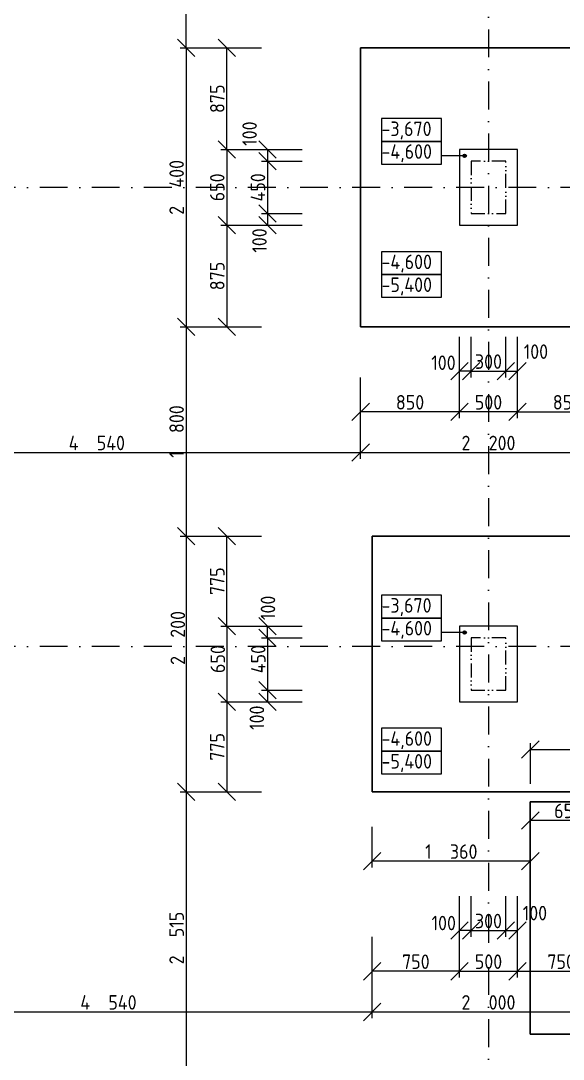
# Model space of a CAD drawing. Extents: x 4511820 to 5180432, y -1526536 to -944957.
# Drawn here: x 5138808 to 5143476, y -1452383 to -1443450 of the extents above; entities that cross this region are included whole.
import ezdxf

# ---------------------------------------------------------------- set-up
doc = ezdxf.new("R2010")
doc.units = 0
doc.header["$MEASUREMENT"] = 0
doc.linetypes.add('ACAD_ISO12W100', pattern=[22, 12, -3, 0.5, -3, 0.5, -3])
doc.linetypes.add('BODKOCIARKOVANA_3', pattern=[5.6, 3, -1.3, 0, -1.3])
doc.layers.get('0').update_dxf_attribs({"linetype": 'CONTINUOUS'})
doc.layers.get('Defpoints').update_dxf_attribs({"color": 61, "linetype": 'CONTINUOUS'})
for name, color, linetype in [('KÓTY', 4, 'CONTINUOUS'), ('MÚRY', 1, 'CONTINUOUS'), ('osi', 253, 'CONTINUOUS'), ('TENKÁ', 7, 'CONTINUOUS')]:
    doc.layers.add(name, color=color, linetype=linetype)
doc.styles.add('STYLE1', font='isocp.shx')
doc.dimstyles.new('STANDARD-50', dxfattribs={"dimtxt": 125, "dimasz": 150, "dimexe": 10, "dimexo": 200, "dimgap": 20, "dimtad": 1, "dimdsep": 46, "dimlunit": 6, "dimtxsty": 'STYLE1', "dimblk1": 'OBLIQUE', "dimblk2": 'OBLIQUE', "dimsah": 1, "dimcen": 2.5, "dimse1": 1, "dimse2": 1, "dimadec": 0, "dimazin": 0, "dimtfac": 1, "dimtmove": 1, "dimatfit": 3, "dimldrblk": 'OBLIQUE', "dimfxl": 1, "dimtolj": 1, "dimtzin": 0, "dimarcsym": 0})

# ---------------------------------------------------------------- blocks, each defined once
blk = doc.blocks.new('_OBLIQUE')
at = {"color": 0, "linetype": 'ByBlock'}
blk.add_line((-0.5, -0.5), (0.5, 0.5), dxfattribs=at)
blk = doc.blocks.new('*D37874')
at = {"layer": 'Defpoints', "color": 0}
for p in [(5137292.5, -1450033), (5141832.5, -1450033), (5141832.5, -1451976.5)]:
    blk.add_point(p, dxfattribs=at)
at = {"layer": 'KÓTY', "color": 0, "lineweight": -2}
blk.add_line((5137292.5, -1451976.5), (5141832.5, -1451976.5), dxfattribs=at)
at = {"layer": 'KÓTY', "color": 0, "linetype": 'ByBlock', "lineweight": -2, "xscale": 150, "yscale": 150, "zscale": 150, "rotation": 180}
blk.add_blockref('_OBLIQUE', (5137292.5, -1451976.5), dxfattribs=at)
at = {"layer": 'KÓTY', "color": 0, "linetype": 'ByBlock', "lineweight": -2, "xscale": 150, "yscale": 150, "zscale": 150}
blk.add_blockref('_OBLIQUE', (5141832.5, -1451976.5), dxfattribs=at)
at = {"layer": 'KÓTY', "color": 0, "insert": (5139562.5, -1451894), "char_height": 125, "attachment_point": 5, "style": 'STYLE1'}
blk.add_mtext('\\A1;4ﾠ540', dxfattribs=at)
blk = doc.blocks.new('*D38030')
at = {"layer": 'Defpoints', "color": 0}
for p in [(5137192.5, -1445983), (5141732.5, -1446083), (5141732.5, -1447164.5)]:
    blk.add_point(p, dxfattribs=at)
at = {"layer": 'KÓTY', "color": 0, "lineweight": -2}
blk.add_line((5137192.5, -1447164.5), (5141732.5, -1447164.5), dxfattribs=at)
at = {"layer": 'KÓTY', "color": 0, "linetype": 'ByBlock', "lineweight": -2, "xscale": 150, "yscale": 150, "zscale": 150, "rotation": 180}
blk.add_blockref('_OBLIQUE', (5137192.5, -1447164.5), dxfattribs=at)
at = {"layer": 'KÓTY', "color": 0, "linetype": 'ByBlock', "lineweight": -2, "xscale": 150, "yscale": 150, "zscale": 150}
blk.add_blockref('_OBLIQUE', (5141732.5, -1447164.5), dxfattribs=at)
at = {"layer": 'KÓTY', "color": 0, "insert": (5139462.5, -1447082), "char_height": 125, "attachment_point": 5, "style": 'STYLE1'}
blk.add_mtext('\\A1;4ﾠ540', dxfattribs=at)
blk = doc.blocks.new('*D38031')
at = {"layer": 'Defpoints', "color": 0}
for p in [(5141732.5, -1446083), (5143932.5, -1446083), (5143932.5, -1447164.5)]:
    blk.add_point(p, dxfattribs=at)
at = {"layer": 'KÓTY', "color": 0, "lineweight": -2}
blk.add_line((5141732.5, -1447164.5), (5143932.5, -1447164.5), dxfattribs=at)
at = {"layer": 'KÓTY', "color": 0, "linetype": 'ByBlock', "lineweight": -2, "xscale": 150, "yscale": 150, "zscale": 150, "rotation": 180}
blk.add_blockref('_OBLIQUE', (5141732.5, -1447164.5), dxfattribs=at)
at = {"layer": 'KÓTY', "color": 0, "linetype": 'ByBlock', "lineweight": -2, "xscale": 150, "yscale": 150, "zscale": 150}
blk.add_blockref('_OBLIQUE', (5143932.5, -1447164.5), dxfattribs=at)
at = {"layer": 'KÓTY', "color": 0, "insert": (5142832.5, -1447082), "char_height": 125, "attachment_point": 5, "style": 'STYLE1'}
blk.add_mtext('\\A1;2ﾠ200', dxfattribs=at)
blk = doc.blocks.new('*D38035')
at = {"layer": 'Defpoints', "color": 0}
for p in [(5142982.5, -1444940.5), (5143082.5, -1444940.5), (5143082.5, -1446464.5)]:
    blk.add_point(p, dxfattribs=at)
at = {"layer": 'KÓTY', "color": 0, "lineweight": -2}
blk.add_line((5142982.5, -1446464.5), (5143082.5, -1446464.5), dxfattribs=at)
at = {"layer": 'KÓTY', "color": 0, "linetype": 'ByBlock', "lineweight": -2, "xscale": 150, "yscale": 150, "zscale": 150, "rotation": 180}
blk.add_blockref('_OBLIQUE', (5142982.5, -1446464.5), dxfattribs=at)
at = {"layer": 'KÓTY', "color": 0, "linetype": 'ByBlock', "lineweight": -2, "xscale": 150, "yscale": 150, "zscale": 150}
blk.add_blockref('_OBLIQUE', (5143082.5, -1446464.5), dxfattribs=at)
at = {"layer": 'KÓTY', "color": 0, "insert": (5143240.5, -1446296), "char_height": 125, "attachment_point": 5, "style": 'STYLE1'}
blk.add_mtext('\\A1;100', dxfattribs=at)
blk = doc.blocks.new('*D38036')
at = {"layer": 'Defpoints', "color": 0}
for p in [(5142582.5, -1444940.5), (5142682.5, -1444940.5), (5142582.5, -1446464.5)]:
    blk.add_point(p, dxfattribs=at)
at = {"layer": 'KÓTY', "color": 0, "lineweight": -2}
blk.add_line((5142682.5, -1446464.5), (5142582.5, -1446464.5), dxfattribs=at)
at = {"layer": 'KÓTY', "color": 0, "linetype": 'ByBlock', "lineweight": -2, "xscale": 150, "yscale": 150, "zscale": 150, "rotation": 180}
blk.add_blockref('_OBLIQUE', (5142582.5, -1446464.5), dxfattribs=at)
at = {"layer": 'KÓTY', "color": 0, "linetype": 'ByBlock', "lineweight": -2, "xscale": 150, "yscale": 150, "zscale": 150}
blk.add_blockref('_OBLIQUE', (5142682.5, -1446464.5), dxfattribs=at)
at = {"layer": 'KÓTY', "color": 0, "insert": (5142445, -1446391.5), "char_height": 125, "attachment_point": 5, "style": 'STYLE1'}
blk.add_mtext('\\A1;100', dxfattribs=at)
blk = doc.blocks.new('*D38037')
at = {"layer": 'Defpoints', "color": 0}
for p in [(5143082.5, -1445208), (5143932.5, -1445208), (5143932.5, -1446814.5)]:
    blk.add_point(p, dxfattribs=at)
at = {"layer": 'KÓTY', "color": 0, "lineweight": -2}
blk.add_line((5143082.5, -1446814.5), (5143932.5, -1446814.5), dxfattribs=at)
at = {"layer": 'KÓTY', "color": 0, "linetype": 'ByBlock', "lineweight": -2, "xscale": 150, "yscale": 150, "zscale": 150, "rotation": 180}
blk.add_blockref('_OBLIQUE', (5143082.5, -1446814.5), dxfattribs=at)
at = {"layer": 'KÓTY', "color": 0, "linetype": 'ByBlock', "lineweight": -2, "xscale": 150, "yscale": 150, "zscale": 150}
blk.add_blockref('_OBLIQUE', (5143932.5, -1446814.5), dxfattribs=at)
at = {"layer": 'KÓTY', "color": 0, "insert": (5143507.5, -1446732), "char_height": 125, "attachment_point": 5, "style": 'STYLE1'}
blk.add_mtext('\\A1;850', dxfattribs=at)
blk = doc.blocks.new('*D38038')
at = {"layer": 'Defpoints', "color": 0}
for p in [(5142582.5, -1445208), (5143082.5, -1445208), (5142582.5, -1446814.5)]:
    blk.add_point(p, dxfattribs=at)
at = {"layer": 'KÓTY', "color": 0, "lineweight": -2}
blk.add_line((5143082.5, -1446814.5), (5142582.5, -1446814.5), dxfattribs=at)
at = {"layer": 'KÓTY', "color": 0, "linetype": 'ByBlock', "lineweight": -2, "xscale": 150, "yscale": 150, "zscale": 150, "rotation": 180}
blk.add_blockref('_OBLIQUE', (5142582.5, -1446814.5), dxfattribs=at)
at = {"layer": 'KÓTY', "color": 0, "linetype": 'ByBlock', "lineweight": -2, "xscale": 150, "yscale": 150, "zscale": 150}
blk.add_blockref('_OBLIQUE', (5143082.5, -1446814.5), dxfattribs=at)
at = {"layer": 'KÓTY', "color": 0, "insert": (5142832.5, -1446732), "char_height": 125, "attachment_point": 5, "style": 'STYLE1'}
blk.add_mtext('\\A1;500', dxfattribs=at)
blk = doc.blocks.new('*D38039')
at = {"layer": 'Defpoints', "color": 0}
for p in [(5141732.5, -1445208), (5142582.5, -1445208), (5141732.5, -1446814.5)]:
    blk.add_point(p, dxfattribs=at)
at = {"layer": 'KÓTY', "color": 0, "lineweight": -2}
blk.add_line((5142582.5, -1446814.5), (5141732.5, -1446814.5), dxfattribs=at)
at = {"layer": 'KÓTY', "color": 0, "linetype": 'ByBlock', "lineweight": -2, "xscale": 150, "yscale": 150, "zscale": 150, "rotation": 180}
blk.add_blockref('_OBLIQUE', (5141732.5, -1446814.5), dxfattribs=at)
at = {"layer": 'KÓTY', "color": 0, "linetype": 'ByBlock', "lineweight": -2, "xscale": 150, "yscale": 150, "zscale": 150}
blk.add_blockref('_OBLIQUE', (5142582.5, -1446814.5), dxfattribs=at)
at = {"layer": 'KÓTY', "color": 0, "insert": (5142157.5, -1446732), "char_height": 125, "attachment_point": 5, "style": 'STYLE1'}
blk.add_mtext('\\A1;850', dxfattribs=at)
blk = doc.blocks.new('*D38040')
at = {"layer": 'Defpoints', "color": 0}
for p in [(5142682.5, -1445108), (5142982.5, -1445108), (5142982.5, -1446464.5)]:
    blk.add_point(p, dxfattribs=at)
at = {"layer": 'KÓTY', "color": 0, "lineweight": -2}
blk.add_line((5142682.5, -1446464.5), (5142982.5, -1446464.5), dxfattribs=at)
at = {"layer": 'KÓTY', "color": 0, "linetype": 'ByBlock', "lineweight": -2, "xscale": 150, "yscale": 150, "zscale": 150, "rotation": 180}
blk.add_blockref('_OBLIQUE', (5142682.5, -1446464.5), dxfattribs=at)
at = {"layer": 'KÓTY', "color": 0, "linetype": 'ByBlock', "lineweight": -2, "xscale": 150, "yscale": 150, "zscale": 150}
blk.add_blockref('_OBLIQUE', (5142982.5, -1446464.5), dxfattribs=at)
at = {"layer": 'KÓTY', "color": 0, "insert": (5142832.5, -1446382), "char_height": 125, "attachment_point": 5, "style": 'STYLE1'}
blk.add_mtext('\\A1;300', dxfattribs=at)
blk = doc.blocks.new('*D38047')
at = {"layer": 'Defpoints', "color": 0}
for p in [(5141505.5, -1447883), (5140231.5, -1450083), (5141505.5, -1450083)]:
    blk.add_point(p, dxfattribs=at)
at = {"layer": 'KÓTY', "color": 0, "lineweight": -2}
blk.add_line((5140231.5, -1447883), (5140231.5, -1450083), dxfattribs=at)
at = {"layer": 'KÓTY', "color": 0, "linetype": 'ByBlock', "lineweight": -2, "xscale": 150, "yscale": 150, "zscale": 150}
for p, rotation in [((5140231.5, -1447883), 90), ((5140231.5, -1450083), 270)]:
    blk.add_blockref('_OBLIQUE', p, dxfattribs=dict(at, rotation=rotation))
at = {"layer": 'KÓTY', "color": 0, "insert": (5140159.5, -1448759), "char_height": 125, "attachment_point": 5, "rotation": 90, "style": 'STYLE1'}
blk.add_mtext('\\A1;2ﾠ200', dxfattribs=at)
blk = doc.blocks.new('*D38048')
at = {"layer": 'Defpoints', "color": 0}
for p in [(5142355.5, -1449308), (5140581.5, -1450083), (5142355.5, -1450083)]:
    blk.add_point(p, dxfattribs=at)
at = {"layer": 'KÓTY', "color": 0, "lineweight": -2}
blk.add_line((5140581.5, -1449308), (5140581.5, -1450083), dxfattribs=at)
at = {"layer": 'KÓTY', "color": 0, "linetype": 'ByBlock', "lineweight": -2, "xscale": 150, "yscale": 150, "zscale": 150}
for p, rotation in [((5140581.5, -1449308), 90), ((5140581.5, -1450083), 270)]:
    blk.add_blockref('_OBLIQUE', p, dxfattribs=dict(at, rotation=rotation))
at = {"layer": 'KÓTY', "color": 0, "insert": (5140499, -1449695.5), "char_height": 125, "attachment_point": 5, "rotation": 90, "style": 'STYLE1'}
blk.add_mtext('\\A1;775', dxfattribs=at)
blk = doc.blocks.new('*D38049')
at = {"layer": 'Defpoints', "color": 0}
for p in [(5142455.5, -1448758), (5140931.5, -1449208), (5142455.5, -1449208)]:
    blk.add_point(p, dxfattribs=at)
at = {"layer": 'KÓTY', "color": 0, "lineweight": -2}
blk.add_line((5140931.5, -1448758), (5140931.5, -1449208), dxfattribs=at)
at = {"layer": 'KÓTY', "color": 0, "linetype": 'ByBlock', "lineweight": -2, "xscale": 150, "yscale": 150, "zscale": 150}
for p, rotation in [((5140931.5, -1448758), 90), ((5140931.5, -1449208), 270)]:
    blk.add_blockref('_OBLIQUE', p, dxfattribs=dict(at, rotation=rotation))
at = {"layer": 'KÓTY', "color": 0, "insert": (5140851.5, -1448941), "char_height": 125, "attachment_point": 5, "rotation": 90, "style": 'STYLE1'}
blk.add_mtext('\\A1;450', dxfattribs=at)
blk = doc.blocks.new('*D38050')
at = {"layer": 'Defpoints', "color": 0}
for p in [(5142355.5, -1448658), (5140581.5, -1449308), (5142355.5, -1449308)]:
    blk.add_point(p, dxfattribs=at)
at = {"layer": 'KÓTY', "color": 0, "lineweight": -2}
blk.add_line((5140581.5, -1448658), (5140581.5, -1449308), dxfattribs=at)
at = {"layer": 'KÓTY', "color": 0, "linetype": 'ByBlock', "lineweight": -2, "xscale": 150, "yscale": 150, "zscale": 150}
for p, rotation in [((5140581.5, -1448658), 90), ((5140581.5, -1449308), 270)]:
    blk.add_blockref('_OBLIQUE', p, dxfattribs=dict(at, rotation=rotation))
at = {"layer": 'KÓTY', "color": 0, "insert": (5140503.5, -1448941), "char_height": 125, "attachment_point": 5, "rotation": 90, "style": 'STYLE1'}
blk.add_mtext('\\A1;650', dxfattribs=at)
blk = doc.blocks.new('*D38051')
at = {"layer": 'Defpoints', "color": 0}
for p in [(5140581.5, -1447883), (5142355.5, -1447883), (5142355.5, -1448658)]:
    blk.add_point(p, dxfattribs=at)
at = {"layer": 'KÓTY', "color": 0, "lineweight": -2}
blk.add_line((5140581.5, -1448658), (5140581.5, -1447883), dxfattribs=at)
at = {"layer": 'KÓTY', "color": 0, "linetype": 'ByBlock', "lineweight": -2, "xscale": 150, "yscale": 150, "zscale": 150}
for p, rotation in [((5140581.5, -1447883), 90), ((5140581.5, -1448658), 270)]:
    blk.add_blockref('_OBLIQUE', p, dxfattribs=dict(at, rotation=rotation))
at = {"layer": 'KÓTY', "color": 0, "insert": (5140499, -1448270.5), "char_height": 125, "attachment_point": 5, "rotation": 90, "style": 'STYLE1'}
blk.add_mtext('\\A1;775', dxfattribs=at)
blk = doc.blocks.new('*D38052')
at = {"layer": 'Defpoints', "color": 0}
for p in [(5140931.5, -1448658), (5142455.5, -1448658), (5142455.5, -1448758)]:
    blk.add_point(p, dxfattribs=at)
at = {"layer": 'KÓTY', "color": 0, "lineweight": -2}
blk.add_line((5140931.5, -1448758), (5140931.5, -1448658), dxfattribs=at)
at = {"layer": 'KÓTY', "color": 0, "linetype": 'ByBlock', "lineweight": -2, "xscale": 150, "yscale": 150, "zscale": 150}
for p, rotation in [((5140931.5, -1448658), 90), ((5140931.5, -1448758), 270)]:
    blk.add_blockref('_OBLIQUE', p, dxfattribs=dict(at, rotation=rotation))
at = {"layer": 'KÓTY', "color": 0, "insert": (5140935, -1448500), "char_height": 125, "attachment_point": 5, "rotation": 90, "style": 'STYLE1'}
blk.add_mtext('\\A1;100', dxfattribs=at)
blk = doc.blocks.new('*D38053')
at = {"layer": 'Defpoints', "color": 0}
for p in [(5142455.5, -1449208), (5140931.5, -1449308), (5142455.5, -1449308)]:
    blk.add_point(p, dxfattribs=at)
at = {"layer": 'KÓTY', "color": 0, "lineweight": -2}
blk.add_line((5140931.5, -1449208), (5140931.5, -1449308), dxfattribs=at)
at = {"layer": 'KÓTY', "color": 0, "linetype": 'ByBlock', "lineweight": -2, "xscale": 150, "yscale": 150, "zscale": 150}
for p, rotation in [((5140931.5, -1449208), 90), ((5140931.5, -1449308), 270)]:
    blk.add_blockref('_OBLIQUE', p, dxfattribs=dict(at, rotation=rotation))
at = {"layer": 'KÓTY', "color": 0, "insert": (5140839.5, -1449445.5), "char_height": 125, "attachment_point": 5, "rotation": 90, "style": 'STYLE1'}
blk.add_mtext('\\A1;100', dxfattribs=at)
blk = doc.blocks.new('*D38054')
at = {"layer": 'Defpoints', "color": 0}
for p in [(5141732.5, -1446083), (5140231.5, -1447883), (5141732.5, -1447883)]:
    blk.add_point(p, dxfattribs=at)
at = {"layer": 'KÓTY', "color": 0, "lineweight": -2}
blk.add_line((5140231.5, -1446083), (5140231.5, -1447883), dxfattribs=at)
at = {"layer": 'KÓTY', "color": 0, "linetype": 'ByBlock', "lineweight": -2, "xscale": 150, "yscale": 150, "zscale": 150}
for p, rotation in [((5140231.5, -1446083), 90), ((5140231.5, -1447883), 270)]:
    blk.add_blockref('_OBLIQUE', p, dxfattribs=dict(at, rotation=rotation))
at = {"layer": 'KÓTY', "color": 0, "insert": (5140149, -1446983), "char_height": 125, "attachment_point": 5, "rotation": 90, "style": 'STYLE1'}
blk.add_mtext('\\A1;1ﾠ800', dxfattribs=at)
blk = doc.blocks.new('*D38055')
at = {"layer": 'Defpoints', "color": 0}
for p in [(5141632.5, -1450083), (5140231.5, -1452598), (5141632.5, -1452598)]:
    blk.add_point(p, dxfattribs=at)
at = {"layer": 'KÓTY', "color": 0, "lineweight": -2}
blk.add_line((5140231.5, -1450083), (5140231.5, -1452598), dxfattribs=at)
at = {"layer": 'KÓTY', "color": 0, "linetype": 'ByBlock', "lineweight": -2, "xscale": 150, "yscale": 150, "zscale": 150}
for p, rotation in [((5140231.5, -1450083), 90), ((5140231.5, -1452598), 270)]:
    blk.add_blockref('_OBLIQUE', p, dxfattribs=dict(at, rotation=rotation))
at = {"layer": 'KÓTY', "color": 0, "insert": (5140149, -1451340.5), "char_height": 125, "attachment_point": 5, "rotation": 90, "style": 'STYLE1'}
blk.add_mtext('\\A1;2ﾠ515', dxfattribs=at)
blk = doc.blocks.new('*D38056')
at = {"layer": 'Defpoints', "color": 0}
for p in [(5141732.5, -1443683), (5140231.5, -1446083), (5141732.5, -1446083)]:
    blk.add_point(p, dxfattribs=at)
at = {"layer": 'KÓTY', "color": 0, "lineweight": -2}
blk.add_line((5140231.5, -1443683), (5140231.5, -1446083), dxfattribs=at)
at = {"layer": 'KÓTY', "color": 0, "linetype": 'ByBlock', "lineweight": -2, "xscale": 150, "yscale": 150, "zscale": 150}
for p, rotation in [((5140231.5, -1443683), 90), ((5140231.5, -1446083), 270)]:
    blk.add_blockref('_OBLIQUE', p, dxfattribs=dict(at, rotation=rotation))
at = {"layer": 'KÓTY', "color": 0, "insert": (5140149, -1444883), "char_height": 125, "attachment_point": 5, "rotation": 90, "style": 'STYLE1'}
blk.add_mtext('\\A1;2ﾠ400', dxfattribs=at)
blk = doc.blocks.new('*D38057')
at = {"layer": 'Defpoints', "color": 0}
for p in [(5140231.5, -1441118), (5141732.5, -1441118), (5141732.5, -1443683)]:
    blk.add_point(p, dxfattribs=at)
at = {"layer": 'KÓTY', "color": 0, "lineweight": -2}
blk.add_line((5140231.5, -1443683), (5140231.5, -1441118), dxfattribs=at)
at = {"layer": 'KÓTY', "color": 0, "linetype": 'ByBlock', "lineweight": -2, "xscale": 150, "yscale": 150, "zscale": 150}
for p, rotation in [((5140231.5, -1441118), 90), ((5140231.5, -1443683), 270)]:
    blk.add_blockref('_OBLIQUE', p, dxfattribs=dict(at, rotation=rotation))
at = {"layer": 'KÓTY', "color": 0, "insert": (5140149, -1442400.5), "char_height": 125, "attachment_point": 5, "rotation": 90, "style": 'STYLE1'}
blk.add_mtext('\\A1;2ﾠ565', dxfattribs=at)
blk = doc.blocks.new('*D38058')
at = {"layer": 'Defpoints', "color": 0}
for p in [(5142482.5, -1445208), (5140581.5, -1446083), (5142482.5, -1446083)]:
    blk.add_point(p, dxfattribs=at)
at = {"layer": 'KÓTY', "color": 0, "lineweight": -2}
blk.add_line((5140581.5, -1445208), (5140581.5, -1446083), dxfattribs=at)
at = {"layer": 'KÓTY', "color": 0, "linetype": 'ByBlock', "lineweight": -2, "xscale": 150, "yscale": 150, "zscale": 150}
for p, rotation in [((5140581.5, -1445208), 90), ((5140581.5, -1446083), 270)]:
    blk.add_blockref('_OBLIQUE', p, dxfattribs=dict(at, rotation=rotation))
at = {"layer": 'KÓTY', "color": 0, "insert": (5140499, -1445645.5), "char_height": 125, "attachment_point": 5, "rotation": 90, "style": 'STYLE1'}
blk.add_mtext('\\A1;875', dxfattribs=at)
blk = doc.blocks.new('*D38059')
at = {"layer": 'Defpoints', "color": 0}
for p in [(5142482.5, -1444558), (5140581.5, -1445208), (5142482.5, -1445208)]:
    blk.add_point(p, dxfattribs=at)
at = {"layer": 'KÓTY', "color": 0, "lineweight": -2}
blk.add_line((5140581.5, -1444558), (5140581.5, -1445208), dxfattribs=at)
at = {"layer": 'KÓTY', "color": 0, "linetype": 'ByBlock', "lineweight": -2, "xscale": 150, "yscale": 150, "zscale": 150}
for p, rotation in [((5140581.5, -1444558), 90), ((5140581.5, -1445208), 270)]:
    blk.add_blockref('_OBLIQUE', p, dxfattribs=dict(at, rotation=rotation))
at = {"layer": 'KÓTY', "color": 0, "insert": (5140499, -1444883), "char_height": 125, "attachment_point": 5, "rotation": 90, "style": 'STYLE1'}
blk.add_mtext('\\A1;650', dxfattribs=at)
blk = doc.blocks.new('*D38061')
at = {"layer": 'Defpoints', "color": 0}
for p in [(5142582.5, -1444658), (5140931.5, -1445108), (5142582.5, -1445108)]:
    blk.add_point(p, dxfattribs=at)
at = {"layer": 'KÓTY', "color": 0, "lineweight": -2}
blk.add_line((5140931.5, -1444658), (5140931.5, -1445108), dxfattribs=at)
at = {"layer": 'KÓTY', "color": 0, "linetype": 'ByBlock', "lineweight": -2, "xscale": 150, "yscale": 150, "zscale": 150}
for p, rotation in [((5140931.5, -1444658), 90), ((5140931.5, -1445108), 270)]:
    blk.add_blockref('_OBLIQUE', p, dxfattribs=dict(at, rotation=rotation))
at = {"layer": 'KÓTY', "color": 0, "insert": (5140849, -1444883), "char_height": 125, "attachment_point": 5, "rotation": 90, "style": 'STYLE1'}
blk.add_mtext('\\A1;450', dxfattribs=at)
blk = doc.blocks.new('*D38062')
at = {"layer": 'Defpoints', "color": 0}
for p in [(5142582.5, -1445108), (5140931.5, -1445208), (5142582.5, -1445208)]:
    blk.add_point(p, dxfattribs=at)
at = {"layer": 'KÓTY', "color": 0, "lineweight": -2}
blk.add_line((5140931.5, -1445108), (5140931.5, -1445208), dxfattribs=at)
at = {"layer": 'KÓTY', "color": 0, "linetype": 'ByBlock', "lineweight": -2, "xscale": 150, "yscale": 150, "zscale": 150}
for p, rotation in [((5140931.5, -1445108), 90), ((5140931.5, -1445208), 270)]:
    blk.add_blockref('_OBLIQUE', p, dxfattribs=dict(at, rotation=rotation))
at = {"layer": 'KÓTY', "color": 0, "insert": (5140862, -1445340), "char_height": 125, "attachment_point": 5, "rotation": 90, "style": 'STYLE1'}
blk.add_mtext('\\A1;100', dxfattribs=at)
blk = doc.blocks.new('*D38063')
at = {"layer": 'Defpoints', "color": 0}
for p in [(5142582.5, -1444558), (5140931.5, -1444658), (5142582.5, -1444658)]:
    blk.add_point(p, dxfattribs=at)
at = {"layer": 'KÓTY', "color": 0, "lineweight": -2}
blk.add_line((5140931.5, -1444558), (5140931.5, -1444658), dxfattribs=at)
at = {"layer": 'KÓTY', "color": 0, "linetype": 'ByBlock', "lineweight": -2, "xscale": 150, "yscale": 150, "zscale": 150}
for p, rotation in [((5140931.5, -1444558), 90), ((5140931.5, -1444658), 270)]:
    blk.add_blockref('_OBLIQUE', p, dxfattribs=dict(at, rotation=rotation))
at = {"layer": 'KÓTY', "color": 0, "insert": (5140777, -1444421), "char_height": 125, "attachment_point": 5, "rotation": 90, "style": 'STYLE1'}
blk.add_mtext('\\A1;100', dxfattribs=at)
blk = doc.blocks.new('*D38064')
at = {"layer": 'Defpoints', "color": 0}
for p in [(5140581.5, -1443683), (5142582.5, -1443683), (5142582.5, -1444558)]:
    blk.add_point(p, dxfattribs=at)
at = {"layer": 'KÓTY', "color": 0, "lineweight": -2}
blk.add_line((5140581.5, -1444558), (5140581.5, -1443683), dxfattribs=at)
at = {"layer": 'KÓTY', "color": 0, "linetype": 'ByBlock', "lineweight": -2, "xscale": 150, "yscale": 150, "zscale": 150}
for p, rotation in [((5140581.5, -1443683), 90), ((5140581.5, -1444558), 270)]:
    blk.add_blockref('_OBLIQUE', p, dxfattribs=dict(at, rotation=rotation))
at = {"layer": 'KÓTY', "color": 0, "insert": (5140499, -1444120.5), "char_height": 125, "attachment_point": 5, "rotation": 90, "style": 'STYLE1'}
blk.add_mtext('\\A1;875', dxfattribs=at)
blk = doc.blocks.new('*D38085')
at = {"layer": 'Defpoints', "color": 0}
for p in [(5141832.5, -1450083), (5143832.5, -1450083), (5143832.5, -1451976.5)]:
    blk.add_point(p, dxfattribs=at)
at = {"layer": 'KÓTY', "color": 0, "lineweight": -2}
blk.add_line((5141832.5, -1451976.5), (5143832.5, -1451976.5), dxfattribs=at)
at = {"layer": 'KÓTY', "color": 0, "linetype": 'ByBlock', "lineweight": -2, "xscale": 150, "yscale": 150, "zscale": 150, "rotation": 180}
blk.add_blockref('_OBLIQUE', (5141832.5, -1451976.5), dxfattribs=at)
at = {"layer": 'KÓTY', "color": 0, "linetype": 'ByBlock', "lineweight": -2, "xscale": 150, "yscale": 150, "zscale": 150}
blk.add_blockref('_OBLIQUE', (5143832.5, -1451976.5), dxfattribs=at)
at = {"layer": 'KÓTY', "color": 0, "insert": (5142832.5, -1451894), "char_height": 125, "attachment_point": 5, "style": 'STYLE1'}
blk.add_mtext('\\A1;2ﾠ000', dxfattribs=at)
blk = doc.blocks.new('*D38086')
at = {"layer": 'Defpoints', "color": 0}
for p in [(5142582.5, -1449308), (5143082.5, -1449308), (5143082.5, -1451626.5)]:
    blk.add_point(p, dxfattribs=at)
at = {"layer": 'KÓTY', "color": 0, "lineweight": -2}
blk.add_line((5142582.5, -1451626.5), (5143082.5, -1451626.5), dxfattribs=at)
at = {"layer": 'KÓTY', "color": 0, "linetype": 'ByBlock', "lineweight": -2, "xscale": 150, "yscale": 150, "zscale": 150, "rotation": 180}
blk.add_blockref('_OBLIQUE', (5142582.5, -1451626.5), dxfattribs=at)
at = {"layer": 'KÓTY', "color": 0, "linetype": 'ByBlock', "lineweight": -2, "xscale": 150, "yscale": 150, "zscale": 150}
blk.add_blockref('_OBLIQUE', (5143082.5, -1451626.5), dxfattribs=at)
at = {"layer": 'KÓTY', "color": 0, "insert": (5142832.5, -1451544), "char_height": 125, "attachment_point": 5, "style": 'STYLE1'}
blk.add_mtext('\\A1;500', dxfattribs=at)
blk = doc.blocks.new('*D38087')
at = {"layer": 'Defpoints', "color": 0}
for p in [(5141832.5, -1449308), (5142582.5, -1449308), (5141832.5, -1451626.5)]:
    blk.add_point(p, dxfattribs=at)
at = {"layer": 'KÓTY', "color": 0, "lineweight": -2}
blk.add_line((5142582.5, -1451626.5), (5141832.5, -1451626.5), dxfattribs=at)
at = {"layer": 'KÓTY', "color": 0, "linetype": 'ByBlock', "lineweight": -2, "xscale": 150, "yscale": 150, "zscale": 150, "rotation": 180}
blk.add_blockref('_OBLIQUE', (5141832.5, -1451626.5), dxfattribs=at)
at = {"layer": 'KÓTY', "color": 0, "linetype": 'ByBlock', "lineweight": -2, "xscale": 150, "yscale": 150, "zscale": 150}
blk.add_blockref('_OBLIQUE', (5142582.5, -1451626.5), dxfattribs=at)
at = {"layer": 'KÓTY', "color": 0, "insert": (5142207.5, -1451544), "char_height": 125, "attachment_point": 5, "style": 'STYLE1'}
blk.add_mtext('\\A1;750', dxfattribs=at)
blk = doc.blocks.new('*D38088')
at = {"layer": 'Defpoints', "color": 0}
for p in [(5143082.5, -1449308), (5143832.5, -1449308), (5143832.5, -1451626.5)]:
    blk.add_point(p, dxfattribs=at)
at = {"layer": 'KÓTY', "color": 0, "lineweight": -2}
blk.add_line((5143082.5, -1451626.5), (5143832.5, -1451626.5), dxfattribs=at)
at = {"layer": 'KÓTY', "color": 0, "linetype": 'ByBlock', "lineweight": -2, "xscale": 150, "yscale": 150, "zscale": 150, "rotation": 180}
blk.add_blockref('_OBLIQUE', (5143082.5, -1451626.5), dxfattribs=at)
at = {"layer": 'KÓTY', "color": 0, "linetype": 'ByBlock', "lineweight": -2, "xscale": 150, "yscale": 150, "zscale": 150}
blk.add_blockref('_OBLIQUE', (5143832.5, -1451626.5), dxfattribs=at)
at = {"layer": 'KÓTY', "color": 0, "insert": (5143457.5, -1451544), "char_height": 125, "attachment_point": 5, "style": 'STYLE1'}
blk.add_mtext('\\A1;750', dxfattribs=at)
blk = doc.blocks.new('*D38089')
at = {"layer": 'Defpoints', "color": 0}
for p in [(5142682.5, -1449208), (5142982.5, -1449208), (5142982.5, -1451276.5)]:
    blk.add_point(p, dxfattribs=at)
at = {"layer": 'KÓTY', "color": 0, "lineweight": -2}
blk.add_line((5142682.5, -1451276.5), (5142982.5, -1451276.5), dxfattribs=at)
at = {"layer": 'KÓTY', "color": 0, "linetype": 'ByBlock', "lineweight": -2, "xscale": 150, "yscale": 150, "zscale": 150, "rotation": 180}
blk.add_blockref('_OBLIQUE', (5142682.5, -1451276.5), dxfattribs=at)
at = {"layer": 'KÓTY', "color": 0, "linetype": 'ByBlock', "lineweight": -2, "xscale": 150, "yscale": 150, "zscale": 150}
blk.add_blockref('_OBLIQUE', (5142982.5, -1451276.5), dxfattribs=at)
at = {"layer": 'KÓTY', "color": 0, "insert": (5142832.5, -1451194), "char_height": 125, "attachment_point": 5, "style": 'STYLE1'}
blk.add_mtext('\\A1;300', dxfattribs=at)
blk = doc.blocks.new('*D38091')
at = {"layer": 'Defpoints', "color": 0}
for p in [(5142982.5, -1449058), (5143082.5, -1449058), (5143082.5, -1451276.5)]:
    blk.add_point(p, dxfattribs=at)
at = {"layer": 'KÓTY', "color": 0, "lineweight": -2}
blk.add_line((5142982.5, -1451276.5), (5143082.5, -1451276.5), dxfattribs=at)
at = {"layer": 'KÓTY', "color": 0, "linetype": 'ByBlock', "lineweight": -2, "xscale": 150, "yscale": 150, "zscale": 150, "rotation": 180}
blk.add_blockref('_OBLIQUE', (5142982.5, -1451276.5), dxfattribs=at)
at = {"layer": 'KÓTY', "color": 0, "linetype": 'ByBlock', "lineweight": -2, "xscale": 150, "yscale": 150, "zscale": 150}
blk.add_blockref('_OBLIQUE', (5143082.5, -1451276.5), dxfattribs=at)
at = {"layer": 'KÓTY', "color": 0, "insert": (5143232, -1451126), "char_height": 125, "attachment_point": 5, "style": 'STYLE1'}
blk.add_mtext('\\A1;100', dxfattribs=at)
blk = doc.blocks.new('*D38092')
at = {"layer": 'Defpoints', "color": 0}
for p in [(5142582.5, -1449058), (5142682.5, -1449058), (5142582.5, -1451276.5)]:
    blk.add_point(p, dxfattribs=at)
at = {"layer": 'KÓTY', "color": 0, "lineweight": -2}
blk.add_line((5142682.5, -1451276.5), (5142582.5, -1451276.5), dxfattribs=at)
at = {"layer": 'KÓTY', "color": 0, "linetype": 'ByBlock', "lineweight": -2, "xscale": 150, "yscale": 150, "zscale": 150, "rotation": 180}
blk.add_blockref('_OBLIQUE', (5142582.5, -1451276.5), dxfattribs=at)
at = {"layer": 'KÓTY', "color": 0, "linetype": 'ByBlock', "lineweight": -2, "xscale": 150, "yscale": 150, "zscale": 150}
blk.add_blockref('_OBLIQUE', (5142682.5, -1451276.5), dxfattribs=at)
at = {"layer": 'KÓTY', "color": 0, "insert": (5142447.5, -1451211.5), "char_height": 125, "attachment_point": 5, "style": 'STYLE1'}
blk.add_mtext('\\A1;100', dxfattribs=at)
blk = doc.blocks.new('*D39376')
at = {"layer": 'Defpoints', "color": 0}
for p in [(5143192.5, -1450329.5), (5143192.5, -1450968), (5143842.5, -1450968)]:
    blk.add_point(p, dxfattribs=at)
at = {"layer": 'KÓTY', "color": 0, "lineweight": -2}
blk.add_line((5143842.5, -1450329.5), (5143192.5, -1450329.5), dxfattribs=at)
at = {"layer": 'KÓTY', "color": 0, "linetype": 'ByBlock', "lineweight": -2, "xscale": 150, "yscale": 150, "zscale": 150, "rotation": 180}
blk.add_blockref('_OBLIQUE', (5143192.5, -1450329.5), dxfattribs=at)
at = {"layer": 'KÓTY', "color": 0, "linetype": 'ByBlock', "lineweight": -2, "xscale": 150, "yscale": 150, "zscale": 150}
blk.add_blockref('_OBLIQUE', (5143842.5, -1450329.5), dxfattribs=at)
at = {"layer": 'KÓTY', "color": 0, "insert": (5143517.5, -1450247), "char_height": 125, "attachment_point": 5, "style": 'STYLE1'}
blk.add_mtext('\\A1;650', dxfattribs=at)
blk = doc.blocks.new('*D39377')
at = {"layer": 'Defpoints', "color": 0}
for p in [(5147192.5, -1449718), (5143192.5, -1450168), (5147192.5, -1450168)]:
    blk.add_point(p, dxfattribs=at)
at = {"layer": 'KÓTY', "color": 0, "lineweight": -2}
blk.add_line((5143192.5, -1449718), (5147192.5, -1449718), dxfattribs=at)
at = {"layer": 'KÓTY', "color": 0, "linetype": 'ByBlock', "lineweight": -2, "xscale": 150, "yscale": 150, "zscale": 150, "rotation": 180}
blk.add_blockref('_OBLIQUE', (5143192.5, -1449718), dxfattribs=at)
at = {"layer": 'KÓTY', "color": 0, "linetype": 'ByBlock', "lineweight": -2, "xscale": 150, "yscale": 150, "zscale": 150}
blk.add_blockref('_OBLIQUE', (5147192.5, -1449718), dxfattribs=at)
at = {"layer": 'KÓTY', "color": 0, "insert": (5145192.5, -1449635.5), "char_height": 125, "attachment_point": 5, "style": 'STYLE1'}
blk.add_mtext('\\A1;4ﾠ000', dxfattribs=at)
blk = doc.blocks.new('*D39379')
at = {"layer": 'Defpoints', "color": 0}
for p in [(5141832.5, -1450083), (5143192.5, -1450168), (5141832.5, -1450679.5)]:
    blk.add_point(p, dxfattribs=at)
at = {"layer": 'KÓTY', "color": 0, "lineweight": -2}
blk.add_line((5143192.5, -1450679.5), (5141832.5, -1450679.5), dxfattribs=at)
at = {"layer": 'KÓTY', "color": 0, "linetype": 'ByBlock', "lineweight": -2, "xscale": 150, "yscale": 150, "zscale": 150, "rotation": 180}
blk.add_blockref('_OBLIQUE', (5141832.5, -1450679.5), dxfattribs=at)
at = {"layer": 'KÓTY', "color": 0, "linetype": 'ByBlock', "lineweight": -2, "xscale": 150, "yscale": 150, "zscale": 150}
blk.add_blockref('_OBLIQUE', (5143192.5, -1450679.5), dxfattribs=at)
at = {"layer": 'KÓTY', "color": 0, "insert": (5142512.5, -1450597), "char_height": 125, "attachment_point": 5, "style": 'STYLE1'}
blk.add_mtext('\\A1;1ﾠ360', dxfattribs=at)

msp = doc.modelspace()

# ---------------------------------------------------------------- hatches: boundary and pattern name
at = {"layer": 'KÓTY', "ltscale": 0.25}
for points in [[(5142612, -1444612, 1), (5142642, -1444612, 1)], [(5142612, -1448712, 1), (5142642, -1448712, 1)]]:
    msp.add_hatch(color=256, dxfattribs=at).paths.add_polyline_path(points)

# ---------------------------------------------------------------- linework, layer by layer
at = {"layer": 'KÓTY'}
for p, q in [((5140178.097, -1443683), (5140528.097, -1443683)), ((5140528.097, -1443683), (5140878.097, -1443683)), ((5140528.097, -1444558), (5140878.097, -1444558)), ((5140878.097, -1444558), (5141228.097, -1444558)), ((5142627, -1444612), (5142427.816, -1444612)), ((5140878.097, -1444658), (5141228.097, -1444658)), ((5140878.097, -1445108), (5141228.097, -1445108)), ((5140528.097, -1445208), (5140878.097, -1445208)), ((5140878.097, -1445208), (5141228.097, -1445208)), ((5140178.097, -1446083), (5140528.097, -1446083)), ((5140528.097, -1446083), (5140878.097, -1446083)), ((5142582.5, -1446517.903), (5142582.5, -1446167.903)), ((5142682.5, -1446517.903), (5142682.5, -1446167.903)), ((5142982.5, -1446517.903), (5142982.5, -1446167.903)), ((5143082.5, -1446517.903), (5143082.5, -1446167.903)), ((5141732.5, -1446867.903), (5141732.5, -1446517.903)), ((5142582.5, -1446867.903), (5142582.5, -1446517.903)), ((5143082.5, -1446867.903), (5143082.5, -1446517.903)), ((5141732.5, -1447217.903), (5141732.5, -1446867.903)), ((5140178.097, -1447883), (5140528.097, -1447883)), ((5140528.097, -1447883), (5140878.097, -1447883)), ((5140528.097, -1448658), (5140878.097, -1448658)), ((5140878.097, -1448658), (5141228.097, -1448658)), ((5140878.097, -1448758), (5141228.097, -1448758)), ((5142627, -1448712), (5142427.816, -1448712)), ((5140878.097, -1449208), (5141228.097, -1449208)), ((5140528.097, -1449308), (5140878.097, -1449308)), ((5140878.097, -1449308), (5141228.097, -1449308)), ((5143192.5, -1449664.597), (5143192.5, -1450014.597)), ((5140178.097, -1450083), (5140528.097, -1450083)), ((5140528.097, -1450083), (5140878.097, -1450083)), ((5141832.5, -1450732.903), (5141832.5, -1450382.903)), ((5142582.5, -1451329.903), (5142582.5, -1450979.903)), ((5142682.5, -1451329.903), (5142682.5, -1450979.903)), ((5142982.5, -1451329.903), (5142982.5, -1450979.903)), ((5143082.5, -1451329.903), (5143082.5, -1450979.903)), ((5141832.5, -1451679.903), (5141832.5, -1451329.903)), ((5142582.5, -1451679.903), (5142582.5, -1451329.903)), ((5143082.5, -1451679.903), (5143082.5, -1451329.903)), ((5141832.5, -1452029.903), (5141832.5, -1451679.903))]:
    msp.add_line(p, q, dxfattribs=at)
at = {"layer": 'KÓTY', "ltscale": 0.25}
for centre in [(5142627, -1444612), (5142627, -1448712)]:
    msp.add_circle(centre, 15, dxfattribs=at)
at = {"layer": 'MÚRY', "linetype": 'Continuous', "lineweight": 30}
for p, q in [((5141732.5, -1446083), (5141732.5, -1443683)), ((5141732.5, -1443683), (5143932.5, -1443683)), ((5141732.5, -1446083), (5143932.5, -1446083)), ((5141832.5, -1447883), (5143832.5, -1447883)), ((5141832.5, -1450083), (5141832.5, -1447883)), ((5141832.5, -1450083), (5143832.5, -1450083)), ((5142682.5, -1450083), (5142982.5, -1450083)), ((5143192.5, -1450168), (5147192.5, -1450168)), ((5143192.5, -1452168), (5143192.5, -1450168)), ((5143192.5, -1452168), (5147192.5, -1452168))]:
    msp.add_line(p, q, dxfattribs=at)
at = {"layer": 'osi', "linetype": 'BODKOCIARKOVANA_3', "ltscale": 80}
for p, q in [((5142832.5, -1437250.906), (5142832.5, -1469178.809)), ((5158927.164, -1444883), (5092648, -1444883)), ((5158927.164, -1448833), (5092648, -1448833))]:
    msp.add_line(p, q, dxfattribs=at)
at = {"layer": 'TENKÁ', "linetype": 'Continuous', "lineweight": 25}
for p, q in [((5142582.5, -1444558), (5142582.5, -1445208)), ((5143082.5, -1444558), (5142582.5, -1444558)), ((5143082.5, -1445208), (5143082.5, -1444558)), ((5142582.5, -1445208), (5143082.5, -1445208)), ((5142582.5, -1448658), (5142582.5, -1449308)), ((5143082.5, -1448658), (5142582.5, -1448658)), ((5143082.5, -1449308), (5143082.5, -1448658)), ((5142582.5, -1449308), (5143082.5, -1449308))]:
    msp.add_line(p, q, dxfattribs=at)
at = {"layer": 'TENKÁ', "ltscale": 0.25}
for points in [[(5142427.816, -1444487.5), (5142427.816, -1444291.25), (5141913.184, -1444291.25), (5141913.184, -1444487.5)], [(5142427.816, -1444683.75), (5142427.816, -1444487.5), (5141913.184, -1444487.5), (5141913.184, -1444683.75)], [(5142427.816, -1445632.75), (5142427.816, -1445436.5), (5141913.184, -1445436.5), (5141913.184, -1445632.75)], [(5142427.816, -1445829), (5142427.816, -1445632.75), (5141913.184, -1445632.75), (5141913.184, -1445829)], [(5142427.816, -1448587.5), (5142427.816, -1448391.25), (5141913.184, -1448391.25), (5141913.184, -1448587.5)], [(5142427.816, -1448783.75), (5142427.816, -1448587.5), (5141913.184, -1448587.5), (5141913.184, -1448783.75)], [(5142427.816, -1449732.75), (5142427.816, -1449536.5), (5141913.184, -1449536.5), (5141913.184, -1449732.75)], [(5142427.816, -1449929), (5142427.816, -1449732.75), (5141913.184, -1449732.75), (5141913.184, -1449929)]]:
    msp.add_lwpolyline(points, close=True, dxfattribs=at)
at = {"layer": 'TENKÁ', "color": 40, "linetype": 'ACAD_ISO12W100', "ltscale": 10}
for points in [[(5142982.5, -1444658), (5142682.5, -1444658), (5142682.5, -1445108), (5142982.5, -1445108)], [(5142982.5, -1448758), (5142682.5, -1448758), (5142682.5, -1449208), (5142982.5, -1449208)]]:
    msp.add_lwpolyline(points, close=True, dxfattribs=at)

# ---------------------------------------------------------------- texts
at = {"layer": 'TENKÁ', "ltscale": 0.25, "style": 'STYLE1'}
for s, p in [('-3,670', (5141912.073, -1444441.451)), ('-4,600', (5141912.073, -1444637.701)), ('-4,600', (5141912.073, -1445586.701)), ('-5,400', (5141912.073, -1445782.951)), ('-3,670', (5141912.073, -1448541.451)), ('-4,600', (5141912.073, -1448737.701)), ('-4,600', (5141912.073, -1449686.701)), ('-5,400', (5141912.073, -1449882.951))]:
    msp.add_text(s, height=125, dxfattribs=at).set_placement(p)

# ---------------------------------------------------------------- dimensions: what is measured, and where the dimension line sits
at = {"layer": 'KÓTY'}
for base, p1, p2, picture, middle in [((5140231.5, -1441118), (5141732.5, -1443683), (5141732.5, -1441118), '*D38057', (5140148.957, -1442400.5)), ((5140231.5, -1446083), (5141732.5, -1443683), (5141732.5, -1446083), '*D38056', (5140148.957, -1444883)), ((5140581.5, -1443683), (5142582.5, -1444558), (5142582.5, -1443683), '*D38064', (5140499, -1444120.5)), ((5140581.5, -1445208), (5142482.5, -1444558), (5142482.5, -1445208), '*D38059', (5140499, -1444883)), ((5140931.5, -1445108), (5142582.5, -1444658), (5142582.5, -1445108), '*D38061', (5140849, -1444883)), ((5140581.5, -1446083), (5142482.5, -1445208), (5142482.5, -1446083), '*D38058', (5140499, -1445645.5)), ((5140231.5, -1447883), (5141732.5, -1446083), (5141732.5, -1447883), '*D38054', (5140148.957, -1446983)), ((5140581.5, -1447883), (5142355.5, -1448658), (5142355.5, -1447883), '*D38051', (5140499, -1448270.5)), ((5140581.5, -1450083), (5142355.5, -1449308), (5142355.5, -1450083), '*D38048', (5140499, -1449695.5)), ((5140231.5, -1452598), (5141632.5, -1450083), (5141632.5, -1452598), '*D38055', (5140148.957, -1451340.5))]:
    dim = msp.add_linear_dim(base=base, p1=p1, p2=p2, angle=90, dimstyle='STANDARD-50', override={"dimtxsty": 'STYLE1', "dimldrblk": 'OBLIQUE'}, dxfattribs=at)
    dim.commit()
    dim.dimension.update_dxf_attribs({"geometry": picture, "text_midpoint": middle})
for base, p1, p2, picture, middle in [((5140931.5, -1444658), (5142582.5, -1444558), (5142582.5, -1444658), '*D38063', (5140859.5, -1444421)), ((5140931.5, -1445208), (5142582.5, -1445108), (5142582.5, -1445208), '*D38062', (5140944.5, -1445340)), ((5140231.5, -1450083), (5141505.5, -1447883), (5141505.5, -1450083), '*D38047', (5140242, -1448759)), ((5140581.5, -1449308), (5142355.5, -1448658), (5142355.5, -1449308), '*D38050', (5140586, -1448941)), ((5140931.5, -1449208), (5142455.5, -1448758), (5142455.5, -1449208), '*D38049', (5140934, -1448941))]:
    dim = msp.add_linear_dim(base=base, p1=p1, p2=p2, angle=90, dimstyle='STANDARD-50', override={"dimtxsty": 'STYLE1', "dimldrblk": 'OBLIQUE'}, dxfattribs=at)
    dim.commit()
    dim.dimension.update_dxf_attribs({"geometry": picture, "text_midpoint": middle, "dimtype": 160})
dim = msp.add_linear_dim(base=(5142582.5, -1446464.5), p1=(5142682.5, -1444940.5), p2=(5142582.5, -1444940.5), dimstyle='STANDARD-50', dxfattribs=at)
dim.commit()
dim.dimension.update_dxf_attribs({"geometry": '*D38036', "text_midpoint": (5142445, -1446474), "dimtype": 160})
for base, p1, p2, picture, middle in [((5143082.5, -1446464.5), (5142982.5, -1444940.5), (5143082.5, -1444940.5), '*D38035', (5143240.5, -1446378.5)), ((5142582.5, -1451276.5), (5142682.5, -1449058), (5142582.5, -1449058), '*D38092', (5142447.5, -1451294)), ((5143082.5, -1451276.5), (5142982.5, -1449058), (5143082.5, -1449058), '*D38091', (5143232, -1451208.5))]:
    dim = msp.add_linear_dim(base=base, p1=p1, p2=p2, dimstyle='STANDARD-50', override={"dimtxsty": 'STYLE1', "dimldrblk": 'OBLIQUE'}, dxfattribs=at)
    dim.commit()
    dim.dimension.update_dxf_attribs({"geometry": picture, "text_midpoint": middle, "dimtype": 160})
for base, p1, p2, picture, middle in [((5142982.5, -1446464.5), (5142682.5, -1445108), (5142982.5, -1445108), '*D38040', (5142832.5, -1446382)), ((5141732.5, -1446814.5), (5142582.5, -1445208), (5141732.5, -1445208), '*D38039', (5142157.5, -1446732)), ((5142582.5, -1446814.5), (5143082.5, -1445208), (5142582.5, -1445208), '*D38038', (5142832.5, -1446732)), ((5143932.5, -1446814.5), (5143082.5, -1445208), (5143932.5, -1445208), '*D38037', (5143507.5, -1446732)), ((5141732.5, -1447164.5), (5137192.5, -1445983), (5141732.5, -1446083), '*D38030', (5139462.5, -1447081.957)), ((5143932.5, -1447164.5), (5141732.5, -1446083), (5143932.5, -1446083), '*D38031', (5142832.5, -1447081.957)), ((5142982.5, -1451276.5), (5142682.5, -1449208), (5142982.5, -1449208), '*D38089', (5142832.5, -1451194)), ((5141832.5, -1451626.5), (5142582.5, -1449308), (5141832.5, -1449308), '*D38087', (5142207.5, -1451544)), ((5143082.5, -1451626.5), (5142582.5, -1449308), (5143082.5, -1449308), '*D38086', (5142832.5, -1451544)), ((5143832.5, -1451626.5), (5143082.5, -1449308), (5143832.5, -1449308), '*D38088', (5143457.5, -1451544)), ((5141832.5, -1451976.5), (5137292.5, -1450033), (5141832.5, -1450033), '*D37874', (5139562.5, -1451893.957)), ((5143832.5, -1451976.5), (5141832.5, -1450083), (5143832.5, -1450083), '*D38085', (5142832.5, -1451893.957)), ((5141832.5, -1450679.5), (5143192.5, -1450168), (5141832.5, -1450083), '*D39379', (5142512.5, -1450596.957)), ((5143192.5, -1450329.5), (5143842.5, -1450968), (5143192.5, -1450968), '*D39376', (5143517.5, -1450247))]:
    dim = msp.add_linear_dim(base=base, p1=p1, p2=p2, dimstyle='STANDARD-50', override={"dimtxsty": 'STYLE1', "dimldrblk": 'OBLIQUE'}, dxfattribs=at)
    dim.commit()
    dim.dimension.update_dxf_attribs({"geometry": picture, "text_midpoint": middle})
for base, p1, p2, picture, middle in [((5140931.5, -1448658), (5142455.5, -1448758), (5142455.5, -1448658), '*D38052', (5141017.5, -1448500)), ((5140931.5, -1449308), (5142455.5, -1449208), (5142455.5, -1449308), '*D38053', (5140922, -1449445.5))]:
    dim = msp.add_linear_dim(base=base, p1=p1, p2=p2, angle=90, dimstyle='STANDARD-50', dxfattribs=at)
    dim.commit()
    dim.dimension.update_dxf_attribs({"geometry": picture, "text_midpoint": middle, "dimtype": 160})
dim = msp.add_linear_dim(base=(5147192.5, -1449718), p1=(5143192.5, -1450168), p2=(5147192.5, -1450168), dimstyle='STANDARD-50', dxfattribs=at)
dim.commit()
dim.dimension.update_dxf_attribs({"geometry": '*D39377', "text_midpoint": (5145192.5, -1449635.457)})

doc.saveas('drawing.dxf')
